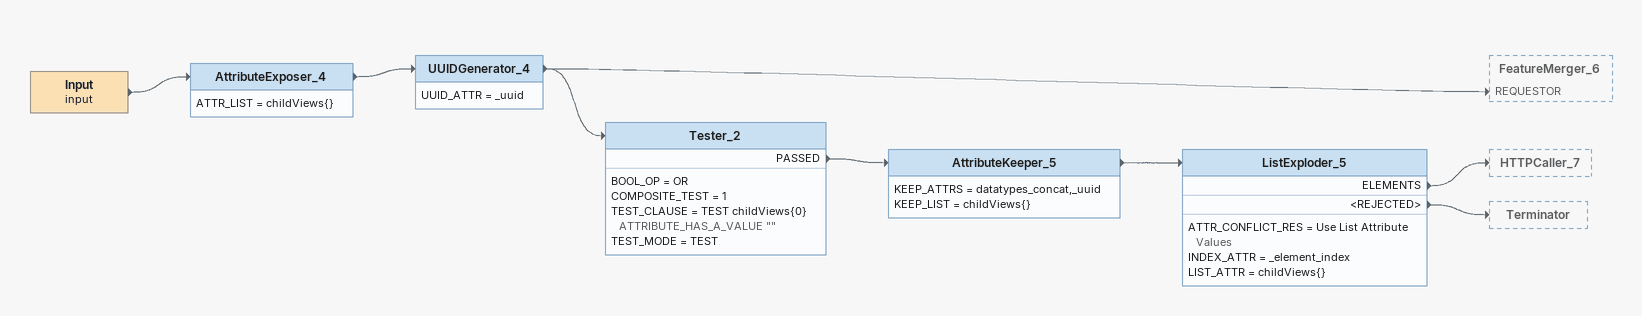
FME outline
Input (input)
    -> AttributeExposer_4
AttributeExposer_4
    ATTR_LIST = childViews{}
    -> UUIDGenerator_4
UUIDGenerator_4
    UUID_ATTR = _uuid
    -> Tester_2
    -> FeatureMerger_6 [REQUESTOR]
Tester_2
    BOOL_OP = OR
    COMPOSITE_TEST = 1
    TEST_CLAUSE = TEST childViews{0} ATTRIBUTE_HAS_A_VALUE ""
    TEST_MODE = TEST
    PASSED -> AttributeKeeper_5
AttributeKeeper_5
    KEEP_ATTRS = datatypes_concat,_uuid
    KEEP_LIST = childViews{}
    -> ListExploder_5
ListExploder_5
    ATTR_CONFLICT_RES = Use List Attribute Values
    INDEX_ATTR = _element_index
    LIST_ATTR = childViews{}
    ELEMENTS -> HTTPCaller_7
    <REJECTED> -> Terminator
